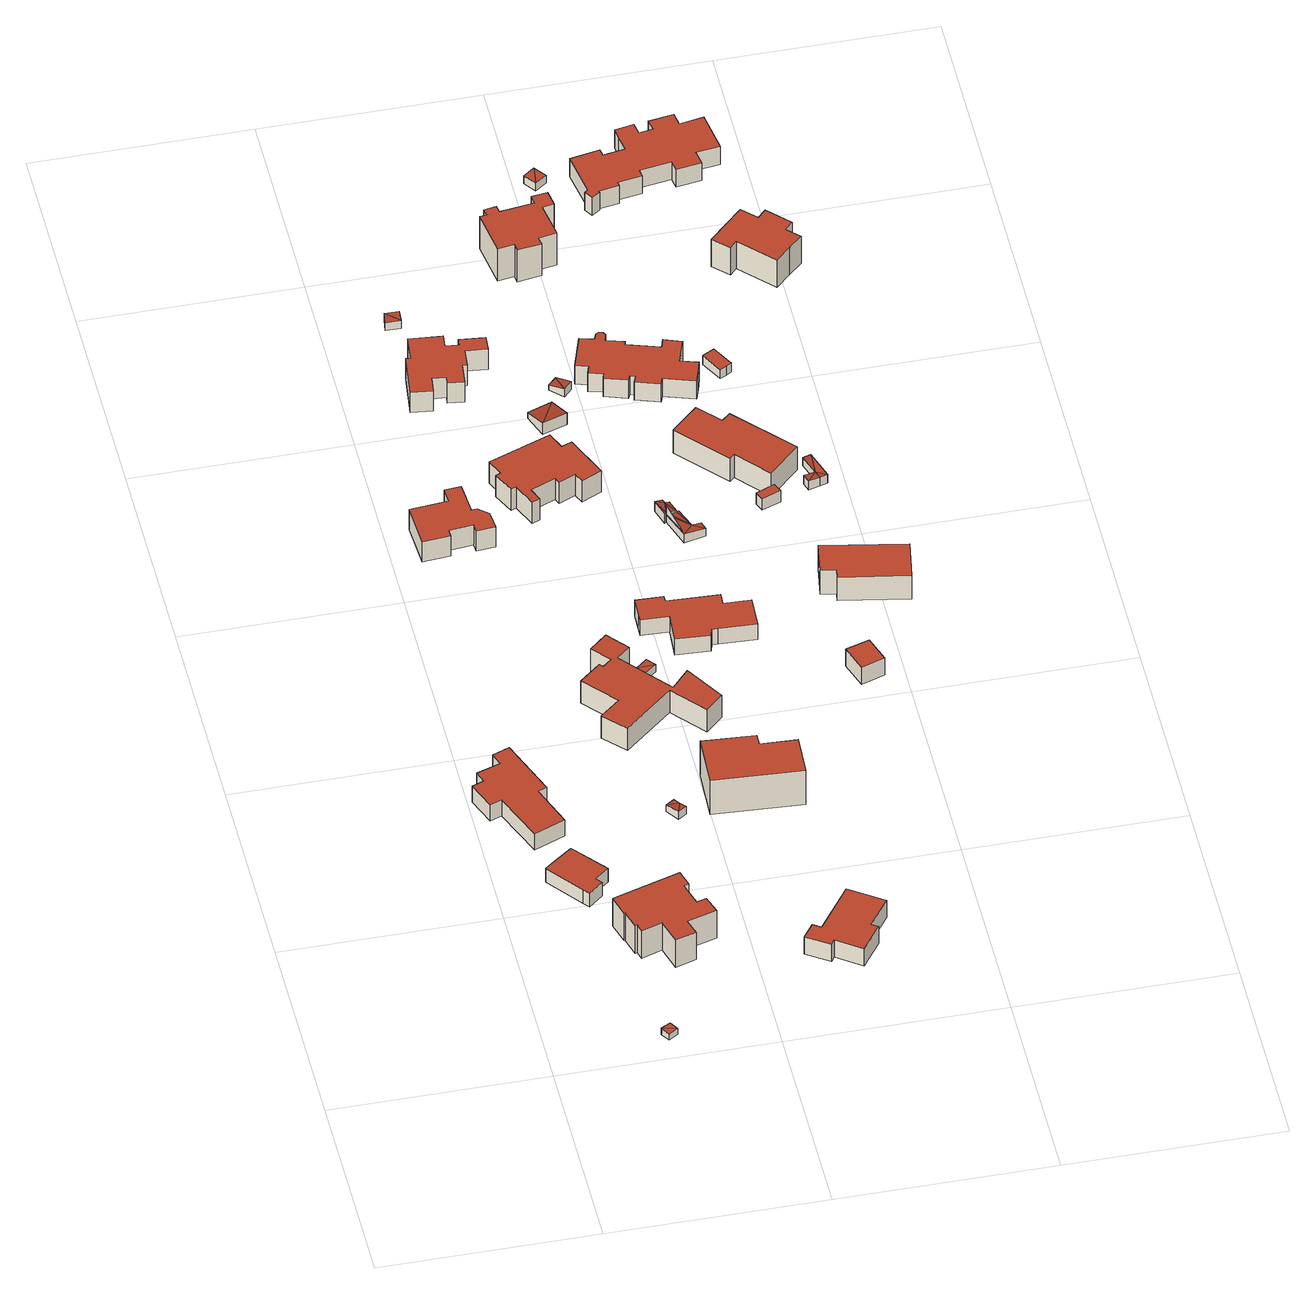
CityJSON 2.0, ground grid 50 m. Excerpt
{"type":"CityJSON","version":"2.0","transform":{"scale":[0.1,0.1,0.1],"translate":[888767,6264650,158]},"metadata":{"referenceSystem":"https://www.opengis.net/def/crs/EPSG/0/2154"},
"CityObjects":{
"building1":{"type":"Building","attributes":{"class":"Building"},"children":["building1-1"]},
"building1-1":{"type":"BuildingPart","parents":["building1"],"geometry":[{"type":"Solid","lod":"2.2","boundaries":[[[[0,1,2]],[[3,0,2]],[[4,5,6,7]],[[2,1,6,7]],[[1,0,5,6]],[[0,3,4,5]],[[3,2,7,4]]]],"semantics":{"surfaces":[{"type":"RoofSurface","rf_azimuth":327.7,"rf_slope":1.7},{"type":"GroundSurface"},{"type":"WallSurface","on_footprint_edge":true}],"values":[[0,0,1,2,2,2,2]]}}]},
"building2":{"type":"Building","attributes":{"class":"Building"},"children":["building2-1"]},
"building2-1":{"type":"BuildingPart","parents":["building2"],"geometry":[{"type":"Solid","lod":"2.2","boundaries":[[[[8,9,10,11,12,13,14,15,16]],[[17,18,19,20,21,22,23,24,25]],[[25,24,15,16]],[[24,23,14,15]],[[23,22,13,14]],[[22,21,12,13]],[[21,20,11,12]],[[20,19,10,11]],[[19,18,9,10]],[[18,17,8,9]],[[17,25,16,8]]]],"semantics":{"surfaces":[{"type":"GroundSurface"},{"type":"RoofSurface"},{"type":"WallSurface","on_footprint_edge":true}],"values":[[0,1,2,2,2,2,2,2,2,2,2]]}}]},
"building3":{"type":"Building","attributes":{"class":"Building"},"children":["building3-1"]},
"building3-1":{"type":"BuildingPart","parents":["building3"],"geometry":[{"type":"Solid","lod":"2.2","boundaries":[[[[26,27,28,29,30,31,32,33,34,35,36,37]],[[38,39,40,41,42,43,44,45,46,47,48,49]],[[49,48,36,37]],[[48,47,35,36]],[[47,46,34,35]],[[46,45,33,34]],[[45,44,32,33]],[[44,43,31,32]],[[43,42,30,31]],[[42,41,29,30]],[[41,40,28,29]],[[40,39,27,28]],[[39,38,26,27]],[[38,49,37,26]]]],"semantics":{"surfaces":[{"type":"GroundSurface"},{"type":"RoofSurface"},{"type":"WallSurface","on_footprint_edge":true}],"values":[[0,1,2,2,2,2,2,2,2,2,2,2,2,2]]}}]},
"building4":{"type":"Building","attributes":{"class":"Building"},"children":["building4-1"]},
"building4-1":{"type":"BuildingPart","parents":["building4"],"geometry":[{"type":"Solid","lod":"2.2","boundaries":[[[[50,51,52,53,54,55,56,57,58,59,60,61,62,63,64,65]],[[66,67,68,69,70,71,72,73,74,75,76,77,78,79,80,81]],[[81,80,64,65]],[[80,79,63,64]],[[79,78,62,63]],[[78,77,61,62]],[[77,76,60,61]],[[76,75,59,60]],[[75,74,58,59]],[[74,73,57,58]],[[73,72,56,57]],[[72,71,55,56]],[[71,70,54,55]],[[70,69,53,54]],[[69,68,52,53]],[[68,67,51,52]],[[67,66,50,51]],[[66,81,65,50]]]],"semantics":{"surfaces":[{"type":"GroundSurface"},{"type":"RoofSurface"},{"type":"WallSurface","on_footprint_edge":true}],"values":[[0,1,2,2,2,2,2,2,2,2,2,2,2,2,2,2,2,2]]}}]},
"building5":{"type":"Building","attributes":{"class":"Building"},"children":["building5-1"]},
"building5-1":{"type":"BuildingPart","parents":["building5"],"geometry":[{"type":"Solid","lod":"2.2","boundaries":[[[[82,83,84]],[[85,84,83]],[[84,85,86]],[[87,88,89,90,91]],[[86,85,90,91]],[[85,83,89,90]],[[83,82,88,89]],[[82,84,87,88]],[[84,86,91,87]]]],"semantics":{"surfaces":[{"type":"RoofSurface","rf_azimuth":91.31,"rf_slope":5.92},{"type":"GroundSurface"},{"type":"WallSurface","on_footprint_edge":true}],"values":[[0,0,0,1,2,2,2,2,2]]}}]},
"building6":{"type":"Building","attributes":{"class":"Building"},"children":["building6-1"]},
"building6-1":{"type":"BuildingPart","parents":["building6"],"geometry":[{"type":"Solid","lod":"2.2","boundaries":[[[[92,93,94,95,96,97,98,99,100,101,102,103,104,105]],[[106,107,108,109,110,111,112,113,114,115,116,117,118,119]],[[119,118,104,105]],[[118,117,103,104]],[[117,116,102,103]],[[116,115,101,102]],[[115,114,100,101]],[[114,113,99,100]],[[113,112,98,99]],[[112,111,97,98]],[[111,110,96,97]],[[110,109,95,96]],[[109,108,94,95]],[[108,107,93,94]],[[107,106,92,93]],[[106,119,105,92]]]],"semantics":{"surfaces":[{"type":"GroundSurface"},{"type":"RoofSurface"},{"type":"WallSurface","on_footprint_edge":true}],"values":[[0,1,2,2,2,2,2,2,2,2,2,2,2,2,2,2]]}}]},
"building7":{"type":"Building","attributes":{"class":"Building"},"children":["building7-1"]},
"building7-1":{"type":"BuildingPart","parents":["building7"],"geometry":[{"type":"Solid","lod":"2.2","boundaries":[[[[120,121,122,123,124,125,126,127,128,129,130,131,132,133,134,135]],[[136,137,138,139,140,141,142,143,144,145,146,147,148,149,150,151]],[[151,150,134,135]],[[150,149,133,134]],[[149,148,132,133]],[[148,147,131,132]],[[147,146,130,131]],[[146,145,129,130]],[[145,144,128,129]],[[144,143,127,128]],[[143,142,126,127]],[[142,141,125,126]],[[141,140,124,125]],[[140,139,123,124]],[[139,138,122,123]],[[138,137,121,122]],[[137,136,120,121]],[[136,151,135,120]]]],"semantics":{"surfaces":[{"type":"GroundSurface"},{"type":"RoofSurface"},{"type":"WallSurface","on_footprint_edge":true}],"values":[[0,1,2,2,2,2,2,2,2,2,2,2,2,2,2,2,2,2]]}}]},
"building8":{"type":"Building","attributes":{"class":"Building"},"children":["building8-1"]},
"building8-1":{"type":"BuildingPart","parents":["building8"],"geometry":[{"type":"Solid","lod":"2.2","boundaries":[[[[152,153,154,155,156,157,158,159,160,161]],[[162,163,164,165,166,167,168,169,170,171]],[[171,170,160,161]],[[170,169,159,160]],[[169,168,158,159]],[[168,167,157,158]],[[167,166,156,157]],[[166,165,155,156]],[[165,164,154,155]],[[164,163,153,154]],[[163,162,152,153]],[[162,171,161,152]]]],"semantics":{"surfaces":[{"type":"GroundSurface"},{"type":"RoofSurface"},{"type":"WallSurface","on_footprint_edge":true}],"values":[[0,1,2,2,2,2,2,2,2,2,2,2]]}}]},
"building9":{"type":"Building","attributes":{"class":"Building"},"children":["building9-1"]},
"building9-1":{"type":"BuildingPart","parents":["building9"],"geometry":[{"type":"Solid","lod":"2.2","boundaries":[[[[172,173,174]],[[175,172,174]],[[176,177,178,179]],[[174,173,178,179]],[[173,172,177,178]],[[172,175,176,177]],[[175,174,179,176]]]],"semantics":{"surfaces":[{"type":"RoofSurface","rf_azimuth":320.71,"rf_slope":0.929},{"type":"GroundSurface"},{"type":"WallSurface","on_footprint_edge":true}],"values":[[0,0,1,2,2,2,2]]}}]},
"building10":{"type":"Building","attributes":{"class":"Building"},"children":["building10-1"]},
"building10-1":{"type":"BuildingPart","parents":["building10"],"geometry":[{"type":"Solid","lod":"2.2","boundaries":[[[[180,181,182,183,184,185]],[[186,187,188,189,190,191]],[[191,190,184,185]],[[190,189,183,184]],[[189,188,182,183]],[[188,187,181,182]],[[187,186,180,181]],[[186,191,185,180]]]],"semantics":{"surfaces":[{"type":"GroundSurface"},{"type":"RoofSurface"},{"type":"WallSurface","on_footprint_edge":true}],"values":[[0,1,2,2,2,2,2,2]]}}]},
"building11":{"type":"Building","attributes":{"class":"Building"},"children":["building11-1"]},
"building11-1":{"type":"BuildingPart","parents":["building11"],"geometry":[{"type":"Solid","lod":"2.2","boundaries":[[[[192,193,194]],[[195,194,193]],[[196,197,198,199]],[[195,193,198,199]],[[193,192,197,198]],[[192,194,196,197]],[[194,195,199,196]]]],"semantics":{"surfaces":[{"type":"RoofSurface","rf_azimuth":162.13,"rf_slope":4.16},{"type":"GroundSurface"},{"type":"WallSurface","on_footprint_edge":true}],"values":[[0,0,1,2,2,2,2]]}}]},
"building12":{"type":"Building","attributes":{"class":"Building"},"children":["building12-1"]},
"building12-1":{"type":"BuildingPart","parents":["building12"],"geometry":[{"type":"Solid","lod":"2.2","boundaries":[[[[200,201,202,203,204,205,206,207,208,209,210,211,212,213,214,215,216,217]],[[218,219,220,221,222,223,224,225,226,227,228,229,230,231,232,233,234,235]],[[235,234,216,217]],[[234,233,215,216]],[[233,232,214,215]],[[232,231,213,214]],[[231,230,212,213]],[[230,229,211,212]],[[229,228,210,211]],[[228,227,209,210]],[[227,226,208,209]],[[226,225,207,208]],[[225,224,206,207]],[[224,223,205,206]],[[223,222,204,205]],[[222,221,203,204]],[[221,220,202,203]],[[220,219,201,202]],[[219,218,200,201]],[[218,235,217,200]]]],"semantics":{"surfaces":[{"type":"GroundSurface"},{"type":"RoofSurface"},{"type":"WallSurface","on_footprint_edge":true}],"values":[[0,1,2,2,2,2,2,2,2,2,2,2,2,2,2,2,2,2,2,2]]}}]},
"building13":{"type":"Building","attributes":{"class":"Building"},"children":["building13-1"]},
"building13-1":{"type":"BuildingPart","parents":["building13"],"geometry":[{"type":"Solid","lod":"2.2","boundaries":[[[[236,237,238,239,240,241,242,243,244,245,246,247,248,249,250,251]],[[252,253,254,255,256,257,258,259,260,261,262,263,264,265,266,267]],[[267,266,250,251]],[[266,265,249,250]],[[265,264,248,249]],[[264,263,247,248]],[[263,262,246,247]],[[262,261,245,246]],[[261,260,244,245]],[[260,259,243,244]],[[259,258,242,243]],[[258,257,241,242]],[[257,256,240,241]],[[256,255,239,240]],[[255,254,238,239]],[[254,253,237,238]],[[253,252,236,237]],[[252,267,251,236]]]],"semantics":{"surfaces":[{"type":"GroundSurface"},{"type":"RoofSurface"},{"type":"WallSurface","on_footprint_edge":true}],"values":[[0,1,2,2,2,2,2,2,2,2,2,2,2,2,2,2,2,2]]}}]},
"building14":{"type":"Building","attributes":{"class":"Building"},"children":["building14-1"]},
"building14-1":{"type":"BuildingPart","parents":["building14"],"geometry":[{"type":"Solid","lod":"2.2","boundaries":[[[[268,269,270,271,272,273,274,275,276,277,278,279,280,281]],[[282,283,284,285,286,287,288,289,290,291,292,293,294,295]],[[295,294,280,281]],[[294,293,279,280]],[[293,292,278,279]],[[292,291,277,278]],[[291,290,276,277]],[[290,289,275,276]],[[289,288,274,275]],[[288,287,273,274]],[[287,286,272,273]],[[286,285,271,272]],[[285,284,270,271]],[[284,283,269,270]],[[283,282,268,269]],[[282,295,281,268]]]],"semantics":{"surfaces":[{"type":"GroundSurface"},{"type":"RoofSurface"},{"type":"WallSurface","on_footprint_edge":true}],"values":[[0,1,2,2,2,2,2,2,2,2,2,2,2,2,2,2]]}}]},
"building15":{"type":"Building","attributes":{"class":"Building"},"children":["building15-1"]},
"building15-1":{"type":"BuildingPart","parents":["building15"],"geometry":[{"type":"Solid","lod":"2.2","boundaries":[[[[296,297,298]],[[299,296,298]],[[300,301,302,303]],[[298,297,302,303]],[[297,296,301,302]],[[296,299,300,301]],[[299,298,303,300]]]],"semantics":{"surfaces":[{"type":"RoofSurface","rf_azimuth":109.74,"rf_slope":15.77},{"type":"GroundSurface"},{"type":"WallSurface","on_footprint_edge":true}],"values":[[0,0,1,2,2,2,2]]}}]},
"building16":{"type":"Building","attributes":{"class":"Building"},"children":["building16-1"]},
"building16-1":{"type":"BuildingPart","parents":["building16"],"geometry":[{"type":"Solid","lod":"2.2","boundaries":[[[[304,305,306]],[[307,304,306]],[[308,309,310,311]],[[306,305,310,311]],[[305,304,309,310]],[[304,307,308,309]],[[307,306,311,308]]]],"semantics":{"surfaces":[{"type":"RoofSurface","rf_azimuth":130.13,"rf_slope":11.32},{"type":"GroundSurface"},{"type":"WallSurface","on_footprint_edge":true}],"values":[[0,0,1,2,2,2,2]]}}]},
"building17":{"type":"Building","attributes":{"class":"Building"},"children":["building17-1"]},
"building17-1":{"type":"BuildingPart","parents":["building17"],"geometry":[{"type":"Solid","lod":"2.2","boundaries":[[[[312,313,314]],[[315,316,312]],[[315,312,317]],[[317,312,318]],[[314,318,312]],[[318,314,319]],[[320,321,322,323,324,325,326,327]],[[314,313,326,327]],[[313,312,325,326]],[[312,316,324,325]],[[316,315,323,324]],[[315,317,322,323]],[[317,318,321,322]],[[318,319,320,321]],[[319,314,327,320]]]],"semantics":{"surfaces":[{"type":"RoofSurface","rf_azimuth":30.68,"rf_slope":11.87},{"type":"GroundSurface"},{"type":"WallSurface","on_footprint_edge":true}],"values":[[0,0,0,0,0,0,1,2,2,2,2,2,2,2,2]]}}]},
"building18":{"type":"Building","attributes":{"class":"Building"},"children":["building18-1"]},
"building18-1":{"type":"BuildingPart","parents":["building18"],"geometry":[{"type":"MultiSurface","lod":"2.2","boundaries":[[[328,329,330]],[[331,330,329]],[[332,330,331]],[[333,334,330]],[[335,330,332]],[[330,335,333]],[[336,337,338,339,340,341,342,343]],[[344,331,342,343]],[[331,329,341,342]],[[329,328,340,341]],[[328,330,339,340]],[[330,334,338,339]],[[334,333,337,338]],[[333,335,336,337]],[[335,344,343,336]]],"semantics":{"surfaces":[{"type":"RoofSurface","rf_azimuth":46.29,"rf_slope":6.37},{"type":"GroundSurface"},{"type":"WallSurface","on_footprint_edge":true}],"values":[0,0,0,0,0,0,1,2,2,2,2,2,2,2,2]}}]},
"building19":{"type":"Building","attributes":{"class":"Building"},"children":["building19-1"]},
"building19-1":{"type":"BuildingPart","parents":["building19"],"geometry":[{"type":"Solid","lod":"2.2","boundaries":[[[[345,346,347,348,349,350,351,352,353,354,355,356,357,358,359,360]],[[361,362,363,364,365,366,367,368,369,370,371,372,373,374,375,376]],[[376,375,359,360]],[[375,374,358,359]],[[374,373,357,358]],[[373,372,356,357]],[[372,371,355,356]],[[371,370,354,355]],[[370,369,353,354]],[[369,368,352,353]],[[368,367,351,352]],[[367,366,350,351]],[[366,365,349,350]],[[365,364,348,349]],[[364,363,347,348]],[[363,362,346,347]],[[362,361,345,346]],[[361,376,360,345]]]],"semantics":{"surfaces":[{"type":"GroundSurface"},{"type":"RoofSurface"},{"type":"WallSurface","on_footprint_edge":true}],"values":[[0,1,2,2,2,2,2,2,2,2,2,2,2,2,2,2,2,2]]}}]},
"building20":{"type":"Building","attributes":{"class":"Building"},"children":["building20-1"]},
"building20-1":{"type":"BuildingPart","parents":["building20"],"geometry":[{"type":"Solid","lod":"2.2","boundaries":[[[[377,378,379,380]],[[381,382,383,384]],[[384,383,379,380]],[[383,382,378,379]],[[382,381,377,378]],[[381,384,380,377]]]],"semantics":{"surfaces":[{"type":"GroundSurface"},{"type":"RoofSurface"},{"type":"WallSurface","on_footprint_edge":true}],"values":[[0,1,2,2,2,2]]}}]},
"building21":{"type":"Building","attributes":{"class":"Building"},"children":["building21-1"]},
"building21-1":{"type":"BuildingPart","parents":["building21"],"geometry":[{"type":"Solid","lod":"2.2","boundaries":[[[[385,386,387,388,389,390,391,392,393,394,395,396,397,398,399,400,401,402,403,404,405,406,407,408,409,410,411,412,413,414,415,416,417,418,419,420,421,422,423,424,425,426,427,428,429,430,431,432]],[[433,434,435,436,437,438,439,440,441,442,443,444,445,446,447,448,449,450,451,452,453,454,455,456,457,458,459,460,461,462,463,464,465,466,467,468,469,470,471,472,473,474,475,476,477,478,479,480]],[[480,479,431,432]],[[479,478,430,431]],[[478,477,429,430]],[[477,476,428,429]],[[476,475,427,428]],[[475,474,426,427]],[[474,473,425,426]],[[473,472,424,425]],[[472,471,423,424]],[[471,470,422,423]],[[470,469,421,422]],[[469,468,420,421]],[[468,467,419,420]],[[467,466,418,419]],[[466,465,417,418]],[[465,464,416,417]],[[464,463,415,416]],[[463,462,414,415]],[[462,461,413,414]],[[461,460,412,413]],[[460,459,411,412]],[[459,458,410,411]],[[458,457,409,410]],[[457,456,408,409]],[[456,455,407,408]],[[455,454,406,407]],[[454,453,405,406]],[[453,452,404,405]],[[452,451,403,404]],[[451,450,402,403]],[[450,449,401,402]],[[449,448,400,401]],[[448,447,399,400]],[[447,446,398,399]],[[446,445,397,398]],[[445,444,396,397]],[[444,443,395,396]],[[443,442,394,395]],[[442,441,393,394]],[[441,440,392,393]],[[440,439,391,392]],[[439,438,390,391]],[[438,437,389,390]],[[437,436,388,389]],[[436,435,387,388]],[[435,434,386,387]],[[434,433,385,386]],[[433,480,432,385]]]],"semantics":{"surfaces":[{"type":"GroundSurface"},{"type":"RoofSurface"},{"type":"WallSurface","on_footprint_edge":true}],"values":[[0,1,2,2,2,2,2,2,2,2,2,2,2,2,2,2,2,2,2,2,2,2,2,2,2,2,2,2,2,2,2,2,2,2,2,2,2,2,2,2,2,2,2,2,2,2,2,2,2,2]]}}]},
"building22":{"type":"Building","attributes":{"class":"Building"},"children":["building22-1"]},
"building22-1":{"type":"BuildingPart","parents":["building22"],"geometry":[{"type":"Solid","lod":"2.2","boundaries":[[[[481,482,483,484]],[[485,486,487,488]],[[488,487,483,484]],[[487,486,482,483]],[[486,485,481,482]],[[485,488,484,481]]]],"semantics":{"surfaces":[{"type":"GroundSurface"},{"type":"RoofSurface"},{"type":"WallSurface","on_footprint_edge":true}],"values":[[0,1,2,2,2,2]]}}]},
"building23":{"type":"Building","attributes":{"class":"Building"},"children":["building23-1"]},
"building23-1":{"type":"BuildingPart","parents":["building23"],"geometry":[{"type":"Solid","lod":"2.2","boundaries":[[[[489,490,491,492,493,494,495,496]],[[497,498,499,500,501,502,503,504]],[[504,503,495,496]],[[503,502,494,495]],[[502,501,493,494]],[[501,500,492,493]],[[500,499,491,492]],[[499,498,490,491]],[[498,497,489,490]],[[497,504,496,489]]]],"semantics":{"surfaces":[{"type":"GroundSurface"},{"type":"RoofSurface"},{"type":"WallSurface","on_footprint_edge":true}],"values":[[0,1,2,2,2,2,2,2,2,2]]}}]},
"building24":{"type":"Building","attributes":{"class":"Building"},"children":["building24-1"]},
"building24-1":{"type":"BuildingPart","parents":["building24"],"geometry":[{"type":"Solid","lod":"2.2","boundaries":[[[[505,506,507]],[[508,507,506]],[[509,510,511,512]],[[508,506,511,512]],[[506,505,510,511]],[[505,507,509,510]],[[507,508,512,509]]]],"semantics":{"surfaces":[{"type":"RoofSurface","rf_azimuth":338.17,"rf_slope":1.03},{"type":"GroundSurface"},{"type":"WallSurface","on_footprint_edge":true}],"values":[[0,0,1,2,2,2,2]]}}]},
"building25":{"type":"Building","attributes":{"class":"Building"},"children":["building25-1"]},
"building25-1":{"type":"BuildingPart","parents":["building25"],"geometry":[{"type":"Solid","lod":"2.2","boundaries":[[[[513,514,515,516,517,518]],[[519,520,521,522,523,524]],[[524,523,517,518]],[[523,522,516,517]],[[522,521,515,516]],[[521,520,514,515]],[[520,519,513,514]],[[519,524,518,513]]]],"semantics":{"surfaces":[{"type":"GroundSurface"},{"type":"RoofSurface"},{"type":"WallSurface","on_footprint_edge":true}],"values":[[0,1,2,2,2,2,2,2]]}}]},
"building26":{"type":"Building","attributes":{"class":"Building"},"children":["building26-1"]},
"building26-1":{"type":"BuildingPart","parents":["building26"],"geometry":[{"type":"Solid","lod":"2.2","boundaries":[[[[525,526,527,528,529]],[[530,531,532,533,534]],[[534,533,528,529]],[[533,532,527,528]],[[532,531,526,527]],[[531,530,525,526]],[[530,534,529,525]]]],"semantics":{"surfaces":[{"type":"GroundSurface"},{"type":"RoofSurface"},{"type":"WallSurface","on_footprint_edge":true}],"values":[[0,1,2,2,2,2,2]]}}]},
"building27":{"type":"Building","attributes":{"class":"Building"},"children":["building27-1"]},
"building27-1":{"type":"BuildingPart","parents":["building27"],"geometry":[{"type":"Solid","lod":"2.2","boundaries":[[[[535,536,537]],[[538,537,536]],[[539,537,540]],[[540,537,541]],[[538,541,537]],[[542,543,544,545,546,547,548]],[[538,536,547,548]],[[536,535,546,547]],[[535,537,545,546]],[[537,539,544,545]],[[539,540,543,544]],[[540,541,542,543]],[[541,538,548,542]]]],"semantics":{"surfaces":[{"type":"RoofSurface","rf_azimuth":43.98,"rf_slope":2.96},{"type":"GroundSurface"},{"type":"WallSurface","on_footprint_edge":true}],"values":[[0,0,0,0,0,1,2,2,2,2,2,2,2]]}}]},
"building28":{"type":"Building","attributes":{"class":"Building"},"children":["building28-1"]},
"building28-1":{"type":"BuildingPart","parents":["building28"],"geometry":[{"type":"Solid","lod":"2.2","boundaries":[[[[549,550,551,552,553,554,555,556,557,558,559,560,561,562,563,564,565,566,567,568,569,570,571,572,573,574,575]],[[576,577,578,579,580,581,582,583,584,585,586,587,588,589,590,591,592,593,594,595,596,597,598,599,600,601,602]],[[602,601,574,575]],[[601,600,573,574]],[[600,599,572,573]],[[599,598,571,572]],[[598,597,570,571]],[[597,596,569,570]],[[596,595,568,569]],[[595,594,567,568]],[[594,593,566,567]],[[593,592,565,566]],[[592,591,564,565]],[[591,590,563,564]],[[590,589,562,563]],[[589,588,561,562]],[[588,587,560,561]],[[587,586,559,560]],[[586,585,558,559]],[[585,584,557,558]],[[584,583,556,557]],[[583,582,555,556]],[[582,581,554,555]],[[581,580,553,554]],[[580,579,552,553]],[[579,578,551,552]],[[578,577,550,551]],[[577,576,549,550]],[[576,602,575,549]]]],"semantics":{"surfaces":[{"type":"GroundSurface"},{"type":"RoofSurface"},{"type":"WallSurface","on_footprint_edge":true}],"values":[[0,1,2,2,2,2,2,2,2,2,2,2,2,2,2,2,2,2,2,2,2,2,2,2,2,2,2,2,2]]}}]},
"building29":{"type":"Building","attributes":{"class":"Building"},"children":["building29-1"]},
"building29-1":{"type":"BuildingPart","parents":["building29"],"geometry":[{"type":"Solid","lod":"2.2","boundaries":[[[[603,604,605,606,607,608,609,610,611,612,613]],[[614,615,616,617,618,619,620,621,622,623,624]],[[624,623,612,613]],[[623,622,611,612]],[[622,621,610,611]],[[621,620,609,610]],[[620,619,608,609]],[[619,618,607,608]],[[618,617,606,607]],[[617,616,605,606]],[[616,615,604,605]],[[615,614,603,604]],[[614,624,613,603]]]],"semantics":{"surfaces":[{"type":"GroundSurface"},{"type":"RoofSurface"},{"type":"WallSurface","on_footprint_edge":true}],"values":[[0,1,2,2,2,2,2,2,2,2,2,2,2]]}}]}
},
"vertices":[
[275,16,78],[263,37,78],[241,24,79],[253,3,78],[253,3,61],[275,16,61],[263,37,61],[241,24,61],
[166,467,50],[177,453,50],[211,481,50],[200,494,50],[232,520,50],[173,592,50],[168,598,50],[126,567,50],[102,549,50],[166,467,90],[177,453,90],[211,481,90],[200,494,90],[232,520,90],[173,592,90],[168,598,90],[126,567,90],[102,549,90],
[103,661,40],[174,689,40],[138,788,40],[158,796,40],[106,934,40],[67,919,40],[77,890,40],[22,871,40],[31,844,40],[4,834,40],[29,769,40],[56,779,40],[103,661,87],[174,689,87],[138,788,87],[158,796,87],[106,934,87],[67,919,87],[77,890,87],[22,871,87],[31,844,87],[4,834,87],[29,769,87],[56,779,87],
[316,223,58],[363,237,58],[352,273,58],[420,293,58],[407,335,58],[384,328,58],[368,383,58],[380,387,58],[368,425,58],[211,377,58],[226,327,58],[228,328,58],[240,283,58],[245,285,58],[251,266,58],[299,281,58],[316,223,139],[363,237,139],[352,273,139],[420,293,139],[407,335,139],[384,328,139],[368,383,139],[380,387,139],[368,425,139],[211,377,139],[226,327,139],[228,328,139],[240,283,139],[245,285,139],[251,266,139],[299,281,139],
[418,713,76],[398,700,77],[427,700,77],[419,671,80],[439,684,79],[427,700,57],[418,713,57],[398,700,57],[419,671,57],[439,684,57],
[179,1753,21],[142,1750,21],[144,1715,21],[56,1707,21],[62,1603,21],[125,1608,21],[124,1626,21],[180,1631,21],[182,1612,21],[225,1615,21],[222,1647,21],[220,1659,21],[198,1678,21],[185,1677,21],[179,1753,80],[142,1750,80],[144,1715,80],[56,1707,80],[62,1603,80],[125,1608,80],[124,1626,80],[180,1631,80],[182,1612,80],[225,1615,80],[222,1647,80],[220,1659,80],[198,1678,80],[185,1677,80],
[362,1010,39],[315,971,39],[362,921,39],[475,1016,39],[540,940,39],[580,978,39],[525,1069,39],[484,1024,39],[388,1138,39],[419,1164,39],[378,1213,39],[337,1178,39],[373,1137,39],[352,1119,39],[345,1127,39],[295,1085,39],[362,1010,104],[315,971,104],[362,921,104],[475,1016,104],[540,940,104],[580,978,104],[525,1069,104],[484,1024,104],[388,1138,104],[419,1164,104],[378,1213,104],[337,1178,104],[373,1137,104],[352,1119,104],[345,1127,104],[295,1085,104],
[635,225,60],[617,237,60],[592,204,60],[644,168,60],[653,180,60],[709,140,60],[754,201,60],[740,211,60],[788,277,60],[711,330,60],[635,225,110],[617,237,110],[592,204,110],[644,168,110],[653,180,110],[709,140,110],[754,201,110],[740,211,110],[788,277,110],[711,330,110],
[471,1140,66],[455,1160,66],[429,1139,66],[445,1119,66],[445,1119,45],[471,1140,45],[455,1160,45],[429,1139,45],
[695,662,53],[700,758,53],[615,763,53],[616,790,53],[494,798,53],[489,675,53],[695,662,154],[700,758,154],[615,763,154],[616,790,154],[494,798,154],[489,675,154],
[138,2325,38],[172,2324,40],[142,2356,37],[174,2353,39],[142,2356,16],[138,2325,16],[172,2324,16],[174,2353,16],
[242,2221,15],[166,2229,15],[160,2169,15],[149,2170,15],[136,2066,15],[185,2060,15],[190,2098,15],[222,2095,15],[220,2078,15],[257,2073,15],[262,2124,15],[273,2123,15],[277,2167,15],[327,2162,15],[330,2197,15],[271,2204,15],[269,2187,15],[239,2191,15],[242,2221,75],[166,2229,75],[160,2169,75],[149,2170,75],[136,2066,75],[185,2060,75],[190,2098,75],[222,2095,75],[220,2078,75],[257,2073,75],[262,2124,75],[273,2123,75],[277,2167,75],[327,2162,75],[330,2197,75],[271,2204,75],[269,2187,75],[239,2191,75],
[319,1681,9],[337,1689,9],[325,1719,9],[383,1744,9],[389,1730,9],[427,1747,9],[437,1724,9],[484,1745,9],[441,1847,9],[417,1837,9],[400,1878,9],[256,1824,9],[273,1785,9],[261,1780,9],[284,1731,9],[296,1736,9],[319,1681,71],[337,1689,71],[325,1719,71],[383,1744,71],[389,1730,71],[427,1747,71],[437,1724,71],[484,1745,71],[441,1847,71],[417,1837,71],[400,1878,71],[256,1824,71],[273,1785,71],[261,1780,71],[284,1731,71],[296,1736,71],
[650,1309,33],[530,1315,33],[530,1329,33],[467,1331,33],[466,1291,33],[465,1269,33],[529,1266,33],[525,1195,33],[603,1190,33],[608,1208,33],[623,1208,33],[708,1204,33],[711,1279,33],[648,1282,33],[650,1309,79],[530,1315,79],[530,1329,79],[467,1331,79],[466,1291,79],[465,1269,79],[529,1266,79],[525,1195,79],[603,1190,79],[608,1208,79],[623,1208,79],[708,1204,79],[711,1279,79],[648,1282,79],
[433,2011,37],[377,1991,37],[397,1934,55],[454,1953,55],[454,1953,21],[433,2011,21],[377,1991,21],[397,1934,21],
[468,2040,42],[487,2060,42],[459,2087,34],[439,2068,34],[439,2068,18],[468,2040,18],[487,2060,18],[459,2087,18],
[600,1644,49],[597,1653,49],[579,1648,53],[620,1613,49],[611,1646,47],[602,1609,53],[596,1607,54],[592,1605,55],[592,1605,25],[596,1607,25],[602,1609,25],[620,1613,25],[611,1646,25],[600,1644,25],[597,1653,25],[579,1648,25],
[625,1615,46],[620,1613,47],[642,1564,49],[602,1609,48],[596,1607,49],[669,1547,48],[664,1568,47],[620,1536,53],[620,1536,26],[669,1547,26],[664,1568,26],[642,1564,26],[625,1615,26],[620,1613,26],[602,1609,26],[596,1607,26],[596,1607,75],
[445,2412,16],[500,2420,16],[497,2438,16],[539,2445,16],[525,2530,16],[552,2534,16],[546,2572,16],[510,2568,16],[513,2547,16],[433,2536,16],[430,2553,16],[402,2549,16],[404,2532,16],[389,2530,16],[405,2424,16],[443,2430,16],[445,2412,110],[500,2420,110],[497,2438,110],[539,2445,110],[525,2530,110],[552,2534,110],[546,2572,110],[510,2568,110],[513,2547,110],[433,2536,110],[430,2553,110],[402,2549,110],[404,2532,110],[389,2530,110],[405,2424,110],[443,2430,110],
[874,1082,34],[895,1020,34],[949,1037,34],[929,1099,34],[874,1082,84],[895,1020,84],[949,1037,84],[929,1099,84],
[742,1973,19],[751,2000,19],[759,2028,19],[719,2041,19],[739,2098,19],[698,2113,19],[691,2091,19],[617,2115,19],[619,2124,19],[578,2137,19],[581,2149,19],[581,2150,19],[582,2151,19],[582,2152,19],[582,2154,19],[581,2155,19],[581,2156,19],[580,2158,19],[579,2159,19],[579,2160,19],[578,2161,19],[576,2162,19],[574,2163,19],[573,2163,19],[572,2163,19],[570,2163,19],[569,2163,19],[567,2163,19],[565,2162,19],[564,2161,19],[563,2160,19],[562,2159,19],[561,2158,19],[561,2157,19],[560,2156,19],[556,2145,19],[524,2155,19],[497,2074,19],[526,2065,19],[520,2046,19],[552,2036,19],[548,2023,19],[601,2006,19],[605,2018,19],[617,2014,19],[611,1998,19],[666,1980,19],[671,1996,19],[742,1973,73],[751,2000,73],[759,2028,73],[719,2041,73],[739,2098,73],[698,2113,73],[691,2091,73],[617,2115,73],[619,2124,73],[578,2137,73],[581,2149,73],[581,2150,73],[582,2151,73],[582,2152,73],[582,2154,73],[581,2155,73],[581,2156,73],[580,2158,73],[579,2159,73],[579,2160,73],[578,2161,73],[576,2162,73],[574,2163,73],[573,2163,73],[572,2163,73],[570,2163,73],[569,2163,73],[567,2163,73],[565,2162,73],[564,2161,73],[563,2160,73],[562,2159,73],[561,2158,73],[561,2157,73],[560,2156,73],[556,2145,73],[524,2155,73],[497,2074,73],[526,2065,73],[520,2046,73],[552,2036,73],[548,2023,73],[601,2006,73],[605,2018,73],[617,2014,73],[611,1998,73],[666,1980,73],[671,1996,73],
[848,1616,27],[838,1638,27],[795,1620,27],[804,1599,27],[848,1616,60],[838,1638,60],[795,1620,60],[804,1599,60],
[833,1642,21],[905,1711,21],[785,1842,21],[766,1825,21],[719,1876,21],[657,1819,21],[757,1707,21],[768,1716,21],[833,1642,89],[905,1711,89],[785,1842,89],[766,1825,89],[719,1876,89],[657,1819,89],[757,1707,89],[768,1716,89],
[519,2687,58],[539,2660,58],[545,2706,58],[566,2679,57],[545,2706,35],[519,2687,35],[539,2660,35],[566,2679,35],
[899,1285,33],[1056,1256,33],[1073,1353,33],[881,1390,33],[868,1313,33],[903,1306,33],[899,1285,102],[1056,1256,102],[1073,1353,102],[881,1390,102],[868,1313,102],[903,1306,102],
[831,2035,23],[804,2086,23],[776,2071,23],[804,2020,23],[818,2027,23],[831,2035,49],[804,2086,49],[776,2071,49],[804,2020,49],[818,2027,49],
[908,1659,53],[914,1639,53],[934,1666,51],[940,1646,52],[918,1716,50],[937,1722,49],[958,1652,51],[958,1652,27],[937,1722,27],[918,1716,27],[934,1666,27],[908,1659,27],[914,1639,27],[940,1646,27],
[926,2749,39],[870,2740,39],[865,2771,39],[808,2762,39],[813,2736,39],[780,2731,39],[775,2759,39],[732,2751,39],[735,2724,39],[741,2688,39],[690,2680,39],[687,2697,39],[619,2684,39],[636,2581,39],[628,2575,39],[640,2556,39],[659,2568,39],[657,2572,39],[705,2580,39],[703,2590,39],[759,2599,39],[756,2617,39],[830,2628,39],[834,2603,39],[892,2611,39],[886,2645,39],[941,2652,39],[926,2749,91],[870,2740,91],[865,2771,91],[808,2762,91],[813,2736,91],[780,2731,91],[775,2759,91],[732,2751,91],[735,2724,91],[741,2688,91],[690,2680,91],[687,2697,91],[619,2684,91],[636,2581,91],[628,2575,91],[640,2556,91],[659,2568,91],[657,2572,91],[705,2580,91],[703,2590,91],[759,2599,91],[756,2617,91],[830,2628,91],[834,2603,91],[892,2611,91],[886,2645,91],[941,2652,91],
[982,2267,26],[1017,2301,26],[1048,2329,26],[1020,2357,26],[1038,2376,26],[990,2425,26],[971,2406,26],[938,2439,26],[858,2361,26],[893,2326,26],[909,2343,26],[982,2267,105],[1017,2301,105],[1048,2329,105],[1020,2357,105],[1038,2376,105],[990,2425,105],[971,2406,105],[938,2439,105],[858,2361,105],[893,2326,105],[909,2343,105]
]}
